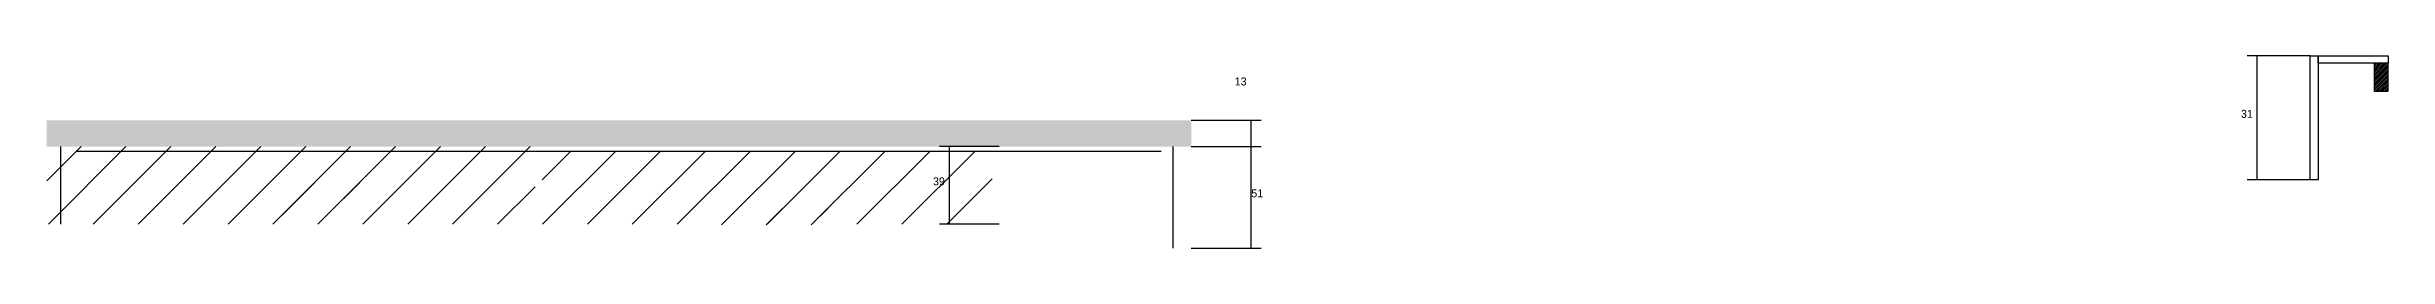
# Model space of a CAD drawing. Header units: metres. Extents: x -21162 to -15632, y 9308 to 10636.
# Drawn here: x -18116 to -16946, y 9375 to 9471 of the extents above; entities that cross this region are included whole.
import ezdxf

# ---------------------------------------------------------------- set-up
doc = ezdxf.new("R2010")
doc.units = ezdxf.units.M
for name, color, linetype in [('COTA', 241, 'Continuous'), ('Hachura', 253, 'Continuous'), ('Madeira', 126, 'Continuous'), ('Painéis', 200, 'Continuous'), ('SARR_2.2x7', 40, 'Continuous')]:
    doc.layers.add(name, color=color, linetype=linetype)

msp = doc.modelspace()

# ---------------------------------------------------------------- hatches: boundary and pattern name
at = {"layer": 'COTA'}
h = msp.add_hatch(dxfattribs=at)
h.set_pattern_fill('AR-CONC', scale=0.03)
h.paths.add_polyline_path([(-17544, 9425.6), (-17544, 9438.8), (-18116, 9438.8), (-18116, 9425.6)])
at = {"layer": 'Hachura'}
h = msp.add_hatch(dxfattribs=at)
h.set_pattern_fill('ANSI31', scale=5)
h.paths.add_polyline_path([(-18116, 9425.6), (-18116, 9386.8), (-17872, 9386.8), (-17872, 9425.6)])
h = msp.add_hatch(dxfattribs=at)
h.set_pattern_fill('ANSI31', scale=5)
h.paths.add_polyline_path([(-17868.5, 9423.4), (-17868.5, 9386.8), (-17643.5, 9386.8), (-17643.5, 9423.4)])
h = msp.add_hatch(dxfattribs=at)
h.set_pattern_fill('ANSI31', scale=5)
h.paths.add_polyline_path([(-18024.7, 9391.5), (-18024.7, 9407.7), (-18024.7, 9407.7), (-17956.1, 9407.7), (-17956.1, 9407.7), (-17956.1, 9391.5), (-17956.1, 9391.5), (-18024.7, 9391.5)])
h = msp.add_hatch(dxfattribs=at)
h.set_pattern_fill('ANSI31', scale=5)
h.paths.add_polyline_path([(-17793, 9386.4), (-17793, 9402.6), (-17793, 9402.6), (-17725.5, 9402.6), (-17725.5, 9402.6), (-17725.5, 9386.4), (-17725.5, 9386.4), (-17793, 9386.4)])
at = {"layer": 'Madeira'}
h = msp.add_hatch(dxfattribs=at)
h.set_pattern_fill('ANSI31', scale=0.2)
h.paths.add_polyline_path([(-16945.8, 9467.4), (-16952.8, 9467.4), (-16952.8, 9453.4), (-16945.8, 9453.4)])

# ---------------------------------------------------------------- linework, layer by layer
at = {"layer": 'COTA'}
for p, q in [((-16984.8, 9471), (-17016.2, 9471)), ((-17011.2, 9409), (-17011.2, 9471)), ((-17544, 9438.8), (-17509, 9438.8)), ((-17514, 9425.6), (-17514, 9438.8)), ((-17640, 9425.6), (-17669.9, 9425.6)), ((-17664.9, 9386.8), (-17664.9, 9425.6)), ((-17544, 9425.6), (-17509, 9425.6)), ((-17544, 9425.6), (-17509, 9425.6)), ((-17514, 9374.8), (-17514, 9425.6)), ((-16984.8, 9409), (-17016.2, 9409)), ((-17640, 9386.8), (-17669.9, 9386.8)), ((-17544, 9374.8), (-17509, 9374.8))]:
    msp.add_line(p, q, dxfattribs=at)
at = {"layer": 'Madeira'}
msp.add_lwpolyline([(-16945.8, 9467.4), (-16952.8, 9467.4), (-16952.8, 9453.4), (-16945.8, 9453.4)], close=True, dxfattribs=at)
at = {"layer": 'Painéis'}
msp.add_lwpolyline([(-16980.8, 9409), (-16984.8, 9409), (-16984.8, 9471), (-16980.8, 9471)], close=True, dxfattribs=at)
msp.add_lwpolyline([(-16980.8, 9471), (-16945.8, 9471), (-16945.8, 9467.4), (-16980.8, 9467.4), (-16980.8, 9471)], dxfattribs=at)
at = {"layer": 'SARR_2.2x7'}
for p, q in [((-18109, 9386.8), (-18109, 9425.6)), ((-18101, 9423.4), (-17559, 9423.4)), ((-17553, 9374.8), (-17553, 9425.6))]:
    msp.add_line(p, q, dxfattribs=at)

# ---------------------------------------------------------------- texts
at = {"layer": 'COTA'}
for s, p in [('13', (-17522.3, 9456.2)), ('31', (-17019.4, 9440)), ('39', (-17673.1, 9406.2)), ('51', (-17514, 9400.2))]:
    msp.add_text(s, height=4, dxfattribs=at).set_placement(p)

doc.saveas('drawing.dxf')
